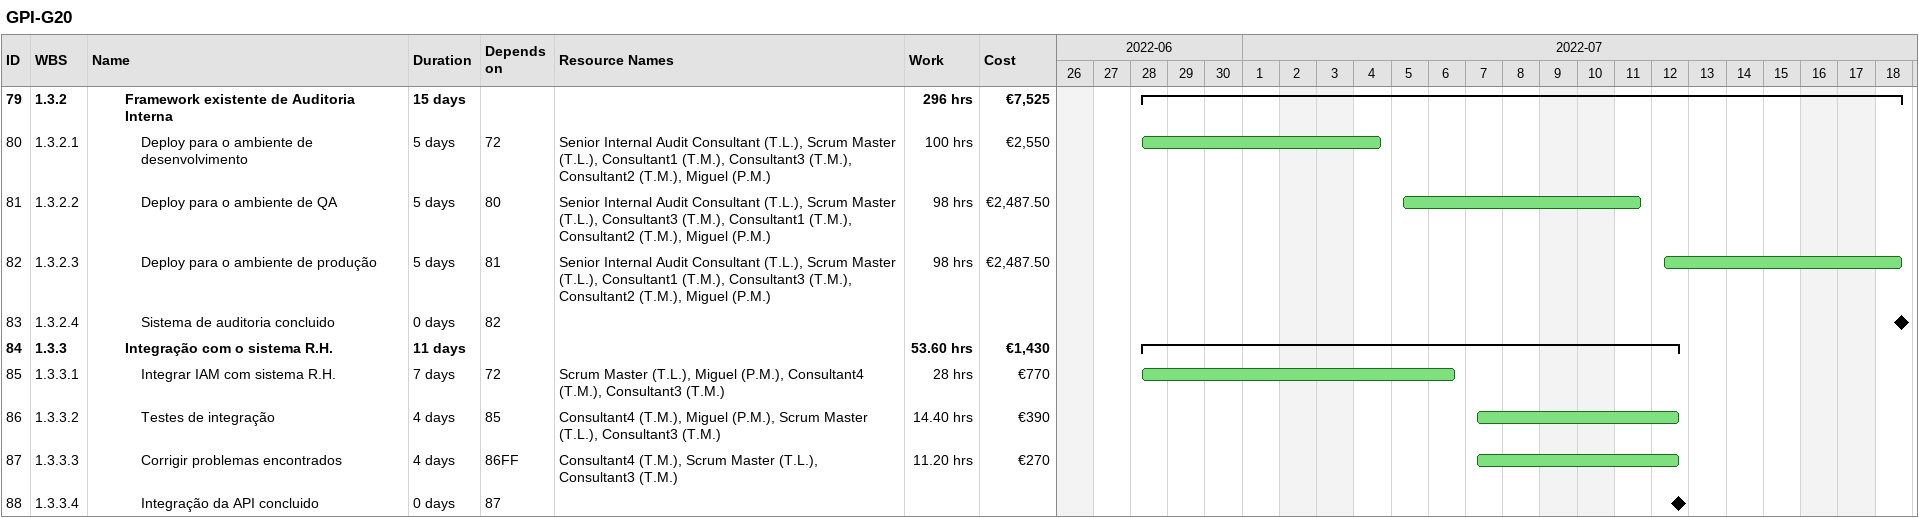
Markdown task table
GPI-G20

| ID | WBS | Task | Duration | Start | Finish | Predecessors | Resources | Work (h) | Cost (€) |
|---|---|---|---|---|---|---|---|---|---|
| 79 | 1.3.2 | **Framework existente de Auditoria Interna** | 15d | 2022-06-28 | 2022-07-18 |  |  | 296 | 7525 |
| 80 | 1.3.2.1 | Deploy para o ambiente de desenvolvimento | 5d | 2022-06-28 | 2022-07-04 | 72 | Senior Internal Audit Consultant (T.L.), Scrum Master (T.L.), Consultant1 (T.M.), Consultant3 (T.M.), Consultant2 (T.M.), Miguel (P.M.) | 100 | 2550 |
| 81 | 1.3.2.2 | Deploy para o ambiente de QA | 5d | 2022-07-05 | 2022-07-11 | 80 | Senior Internal Audit Consultant (T.L.), Scrum Master (T.L.), Consultant3 (T.M.), Consultant1 (T.M.), Consultant2 (T.M.), Miguel (P.M.) | 98 | 2487.50 |
| 82 | 1.3.2.3 | Deploy para o ambiente de produção | 5d | 2022-07-12 | 2022-07-18 | 81 | Senior Internal Audit Consultant (T.L.), Scrum Master (T.L.), Consultant1 (T.M.), Consultant3 (T.M.), Consultant2 (T.M.), Miguel (P.M.) | 98 | 2487.50 |
| 83 | 1.3.2.4 | Sistema de auditoria concluido | 0d | 2022-07-18 | 2022-07-18 | 82 |  |  |  |
| 84 | 1.3.3 | **Integração com o sistema R.H.** | 11d | 2022-06-28 | 2022-07-12 |  |  | 53.60 | 1430 |
| 85 | 1.3.3.1 | Integrar IAM com sistema R.H. | 7d | 2022-06-28 | 2022-07-06 | 72 | Scrum Master (T.L.), Miguel (P.M.), Consultant4 (T.M.), Consultant3 (T.M.) | 28 | 770 |
| 86 | 1.3.3.2 | Testes de integração | 4d | 2022-07-07 | 2022-07-12 | 85 | Consultant4 (T.M.), Miguel (P.M.), Scrum Master (T.L.), Consultant3 (T.M.) | 14.40 | 390 |
| 87 | 1.3.3.3 | Corrigir problemas encontrados | 4d | 2022-07-07 | 2022-07-12 | 86FF | Consultant4 (T.M.), Scrum Master (T.L.), Consultant3 (T.M.) | 11.20 | 270 |
| 88 | 1.3.3.4 | Integração da API concluido | 0d | 2022-07-12 | 2022-07-12 | 87 |  |  |  |
